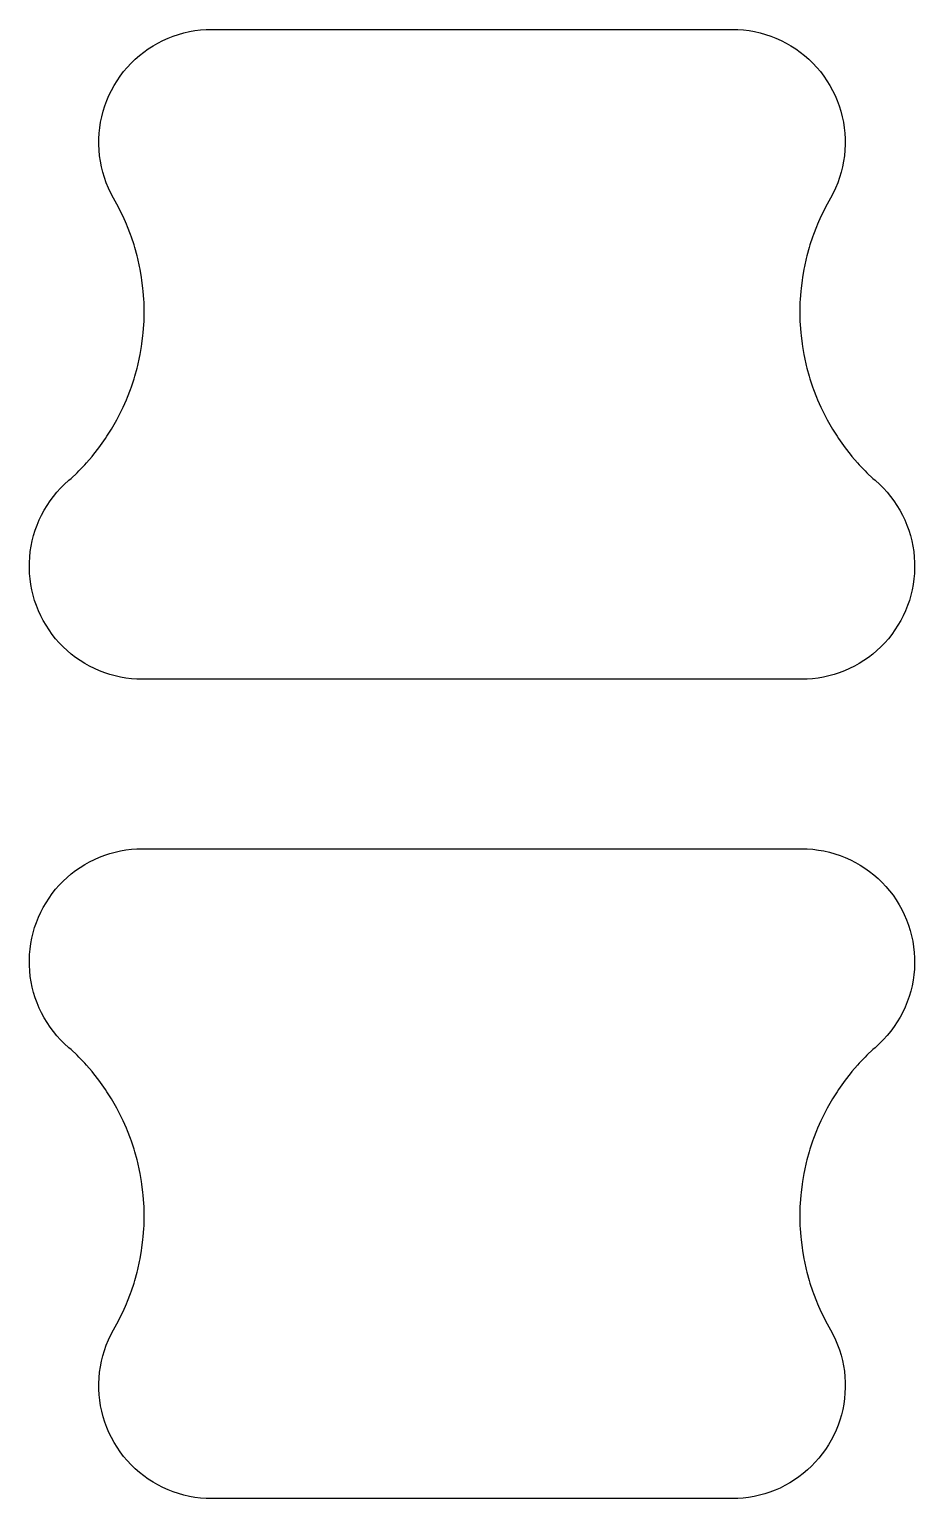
# Model space of a CAD drawing. Header units: millimetres. Extents: x -0.3 to 15.3, y -13 to 13.
import ezdxf

# ---------------------------------------------------------------- set-up
doc = ezdxf.new("R2010")
doc.units = ezdxf.units.MM

msp = doc.modelspace()

# ---------------------------------------------------------------- linework, layer by layer
for points in [[(1.6673, 1.5), (1.5702, 1.5024), (1.4733, 1.5094), (1.3768, 1.5212), (1.281, 1.5377), (1.1861, 1.5588), (1.0924, 1.5844), (1, 1.6146), (0.9092, 1.6492), (0.8202, 1.6883), (0.7332, 1.7316), (0.6484, 1.779), (0.566, 1.8305), (0.4862, 1.886), (0.4092, 1.9453), (0.3352, 2.0082), (0.2643, 2.0747), (0.1967, 2.1446), (0.1326, 2.2176), (0.0721, 2.2937), (0.0154, 2.3726), (-0.0374, 2.4542), (-0.0862, 2.5382), (-0.1309, 2.6245), (-0.1713, 2.7129), (-0.2073, 2.8032), (-0.239, 2.8951), (-0.2661, 2.9884), (-0.2887, 3.0829), (-0.3066, 3.1784), (-0.3199, 3.2747), (-0.3285, 3.3715), (-0.3324, 3.4686), (-0.3316, 3.5658), (-0.326, 3.6628), (-0.3158, 3.7594), (-0.3008, 3.8555), (-0.2812, 3.9506), (-0.257, 4.0448), (-0.2283, 4.1376), (-0.1951, 4.2289), (-0.1575, 4.3186), (-0.1156, 4.4062), (-0.0694, 4.4918), (-0.0192, 4.575), (0.035, 4.6556), (0.0931, 4.7336), (0.1548, 4.8086), (0.2202, 4.8805), (0.289, 4.9492), (0.361, 5.0144), (0.3677, 5.0202), (0.404, 5.0531), (0.5107, 5.1546), (0.5454, 5.1893), (0.6469, 5.296), (0.6798, 5.3323), (0.776, 5.4438), (0.8071, 5.4818), (0.8977, 5.5979), (0.927, 5.6373), (1.0117, 5.7577), (1.039, 5.7985), (1.1178, 5.9229), (1.143, 5.9649), (1.2156, 6.0931), (1.2387, 6.1363), (1.3049, 6.2679), (1.3259, 6.3122), (1.3856, 6.4468), (1.4044, 6.4922), (1.4573, 6.6295), (1.4739, 6.6757), (1.5201, 6.8156), (1.5343, 6.8625), (1.5736, 7.0044), (1.5855, 7.052), (1.6178, 7.1957), (1.6273, 7.2438), (1.6525, 7.3889), (1.6597, 7.4374), (1.6777, 7.5836), (1.6825, 7.6324), (1.6934, 7.7793), (1.6958, 7.8283), (1.6994, 7.9755), (1.6994, 8.0245), (1.6958, 8.1717), (1.6934, 8.2207), (1.6825, 8.3676), (1.6777, 8.4164), (1.6597, 8.5626), (1.6525, 8.6111), (1.6273, 8.7562), (1.6178, 8.8043), (1.5855, 8.948), (1.5736, 8.9956), (1.5343, 9.1375), (1.5201, 9.1844), (1.4739, 9.3243), (1.4573, 9.3705), (1.4044, 9.5078), (1.3856, 9.5532), (1.3259, 9.6878), (1.3049, 9.7321), (1.2387, 9.8637), (1.2156, 9.9069), (1.1548, 10.0142), (1.108, 10.1018), (1.0656, 10.1917), (1.0278, 10.2835), (0.9945, 10.3771), (0.9659, 10.4722), (0.9421, 10.5686), (0.9231, 10.6661), (0.9089, 10.7645), (0.8997, 10.8634), (0.8953, 10.9626), (0.896, 11.0619), (0.9015, 11.1611), (0.912, 11.2599), (0.9273, 11.358), (0.9475, 11.4553), (0.9725, 11.5514), (1.0023, 11.6462), (1.0367, 11.7394), (1.0757, 11.8307), (1.1192, 11.92), (1.1671, 12.0071), (1.2192, 12.0916), (1.2755, 12.1735), (1.3357, 12.2525), (1.3998, 12.3283), (1.4676, 12.4009), (1.5389, 12.4701), (1.6136, 12.5356), (1.6914, 12.5973), (1.7722, 12.6551), (1.8558, 12.7088), (1.9419, 12.7583), (2.0304, 12.8035), (2.121, 12.8442), (2.2135, 12.8803), (2.3077, 12.9118), (2.4034, 12.9386), (2.5002, 12.9607), (2.5981, 12.9778), (2.6966, 12.9901), (2.7957, 12.9975), (2.895, 13), (12.105, 13), (12.2043, 12.9975), (12.3034, 12.9901), (12.4019, 12.9778), (12.4998, 12.9607), (12.5966, 12.9386), (12.6923, 12.9118), (12.7865, 12.8803), (12.879, 12.8442), (12.9696, 12.8035), (13.0581, 12.7583), (13.1442, 12.7088), (13.2278, 12.6551), (13.3086, 12.5973), (13.3864, 12.5356), (13.4611, 12.4701), (13.5324, 12.4009), (13.6002, 12.3283), (13.6643, 12.2525), (13.7245, 12.1735), (13.7808, 12.0916), (13.8329, 12.0071), (13.8808, 11.92), (13.9243, 11.8307), (13.9633, 11.7394), (13.9977, 11.6462), (14.0275, 11.5514), (14.0525, 11.4553), (14.0727, 11.358), (14.088, 11.2599), (14.0985, 11.1611), (14.104, 11.0619), (14.1047, 10.9626), (14.1003, 10.8634), (14.0911, 10.7645), (14.0769, 10.6661), (14.0579, 10.5686), (14.0341, 10.4722), (14.0055, 10.3771), (13.9722, 10.2835), (13.9344, 10.1917), (13.892, 10.1018), (13.8452, 10.0142), (13.7844, 9.9069), (13.7613, 9.8637), (13.6951, 9.7321), (13.6741, 9.6878), (13.6144, 9.5532), (13.5956, 9.5078), (13.5427, 9.3705), (13.5261, 9.3243), (13.4799, 9.1844), (13.4657, 9.1375), (13.4264, 8.9956), (13.4145, 8.948), (13.3822, 8.8043), (13.3727, 8.7562), (13.3475, 8.6111), (13.3403, 8.5626), (13.3223, 8.4164), (13.3175, 8.3676), (13.3066, 8.2207), (13.3042, 8.1717), (13.3006, 8.0245), (13.3006, 7.9755), (13.3042, 7.8283), (13.3066, 7.7793), (13.3175, 7.6324), (13.3223, 7.5836), (13.3403, 7.4374), (13.3475, 7.3889), (13.3727, 7.2438), (13.3822, 7.1957), (13.4145, 7.052), (13.4264, 7.0044), (13.4657, 6.8625), (13.4799, 6.8156), (13.5261, 6.6757), (13.5427, 6.6295), (13.5956, 6.4922), (13.6144, 6.4468), (13.6741, 6.3122), (13.6951, 6.2679), (13.7613, 6.1363), (13.7844, 6.0931), (13.857, 5.9649), (13.8822, 5.9229), (13.961, 5.7985), (13.9883, 5.7577), (14.073, 5.6373), (14.1023, 5.5979), (14.1929, 5.4818), (14.224, 5.4438), (14.3202, 5.3323), (14.3531, 5.296), (14.4546, 5.1893), (14.4893, 5.1546), (14.596, 5.0531), (14.6323, 5.0202), (14.639, 5.0144), (14.711, 4.9492), (14.7798, 4.8805), (14.8452, 4.8086), (14.9069, 4.7336), (14.965, 4.6556), (15.0192, 4.575), (15.0694, 4.4918), (15.1156, 4.4062), (15.1575, 4.3186), (15.1951, 4.2289), (15.2283, 4.1376), (15.257, 4.0448), (15.2812, 3.9506), (15.3008, 3.8555), (15.3158, 3.7594), (15.326, 3.6628), (15.3316, 3.5658), (15.3324, 3.4686), (15.3285, 3.3715), (15.3199, 3.2747), (15.3066, 3.1784), (15.2887, 3.0829), (15.2661, 2.9884), (15.239, 2.8951), (15.2073, 2.8032), (15.1713, 2.7129), (15.1309, 2.6245), (15.0862, 2.5382), (15.0374, 2.4542), (14.9846, 2.3726), (14.9279, 2.2937), (14.8674, 2.2176), (14.8033, 2.1446), (14.7357, 2.0747), (14.6648, 2.0082), (14.5908, 1.9453), (14.5138, 1.886), (14.434, 1.8305), (14.3516, 1.779), (14.2668, 1.7316), (14.1798, 1.6883), (14.0908, 1.6492), (14, 1.6146), (13.9076, 1.5844), (13.8139, 1.5588), (13.719, 1.5377), (13.6232, 1.5212), (13.5267, 1.5094), (13.4298, 1.5024), (13.3327, 1.5)], [(0.361, -5.0144), (0.289, -4.9492), (0.2202, -4.8805), (0.1548, -4.8086), (0.0931, -4.7336), (0.035, -4.6556), (-0.0192, -4.575), (-0.0694, -4.4918), (-0.1156, -4.4062), (-0.1575, -4.3186), (-0.1951, -4.2289), (-0.2283, -4.1376), (-0.257, -4.0448), (-0.2812, -3.9506), (-0.3008, -3.8555), (-0.3158, -3.7594), (-0.326, -3.6628), (-0.3316, -3.5658), (-0.3324, -3.4686), (-0.3285, -3.3715), (-0.3199, -3.2747), (-0.3066, -3.1784), (-0.2887, -3.0829), (-0.2661, -2.9884), (-0.239, -2.8951), (-0.2073, -2.8032), (-0.1713, -2.7129), (-0.1309, -2.6245), (-0.0862, -2.5382), (-0.0374, -2.4542), (0.0154, -2.3726), (0.0721, -2.2937), (0.1326, -2.2176), (0.1967, -2.1446), (0.2643, -2.0747), (0.3352, -2.0082), (0.4092, -1.9453), (0.4862, -1.886), (0.566, -1.8305), (0.6484, -1.779), (0.7332, -1.7316), (0.8202, -1.6883), (0.9092, -1.6492), (1, -1.6146), (1.0924, -1.5844), (1.1861, -1.5588), (1.281, -1.5377), (1.3768, -1.5212), (1.4733, -1.5094), (1.5702, -1.5024), (1.6673, -1.5), (13.3327, -1.5), (13.4318, -1.5025), (13.5307, -1.5098), (13.6291, -1.5221), (13.7268, -1.5392), (13.8235, -1.5612), (13.919, -1.5879), (14.013, -1.6193), (14.1054, -1.6553), (14.1959, -1.6959), (14.2843, -1.7409), (14.3703, -1.7902), (14.4538, -1.8438), (14.5345, -1.9014), (14.6123, -1.9629), (14.6869, -2.0282), (14.7582, -2.0972), (14.826, -2.1695), (14.8901, -2.2452), (14.9503, -2.3239), (15.0067, -2.4056), (15.0588, -2.4899), (15.1068, -2.5767), (15.1504, -2.6658), (15.1895, -2.7569), (15.224, -2.8499), (15.2539, -2.9444), (15.2791, -3.0403), (15.2995, -3.1374), (15.3151, -3.2353), (15.3258, -3.3339), (15.3315, -3.4329), (15.3324, -3.5321), (15.3284, -3.6311), (15.3194, -3.7299), (15.3056, -3.8281), (15.2869, -3.9255), (15.2634, -4.0218), (15.2351, -4.1169), (15.2022, -4.2104), (15.1647, -4.3022), (15.1227, -4.3921), (15.0763, -4.4797), (15.0256, -4.5649), (14.9707, -4.6475), (14.9118, -4.7273), (14.849, -4.8041), (14.7825, -4.8776), (14.7125, -4.9478), (14.639, -5.0144), (14.6323, -5.0202), (14.596, -5.0531), (14.4893, -5.1546), (14.4546, -5.1893), (14.3531, -5.296), (14.3202, -5.3323), (14.224, -5.4438), (14.1929, -5.4818), (14.1023, -5.5979), (14.073, -5.6373), (13.9883, -5.7577), (13.961, -5.7985), (13.8822, -5.9229), (13.857, -5.9649), (13.7844, -6.0931), (13.7613, -6.1363), (13.6951, -6.2679), (13.6741, -6.3122), (13.6144, -6.4468), (13.5956, -6.4922), (13.5427, -6.6295), (13.5261, -6.6757), (13.4799, -6.8156), (13.4657, -6.8625), (13.4264, -7.0044), (13.4145, -7.052), (13.3822, -7.1957), (13.3727, -7.2438), (13.3475, -7.3889), (13.3403, -7.4374), (13.3223, -7.5836), (13.3175, -7.6324), (13.3066, -7.7793), (13.3042, -7.8283), (13.3006, -7.9755), (13.3006, -8.0245), (13.3042, -8.1717), (13.3066, -8.2207), (13.3175, -8.3676), (13.3223, -8.4164), (13.3403, -8.5626), (13.3475, -8.6111), (13.3727, -8.7562), (13.3822, -8.8043), (13.4145, -8.948), (13.4264, -8.9956), (13.4657, -9.1375), (13.4799, -9.1844), (13.5261, -9.3243), (13.5427, -9.3705), (13.5956, -9.5078), (13.6144, -9.5532), (13.6741, -9.6878), (13.6951, -9.7321), (13.7613, -9.8637), (13.7844, -9.9069), (13.8452, -10.0142), (13.8909, -10.0998), (13.9325, -10.1874), (13.9698, -10.277), (14.0026, -10.3683), (14.031, -10.4611), (14.0549, -10.5551), (14.0742, -10.6502), (14.0888, -10.7461), (14.0988, -10.8426), (14.1041, -10.9395), (14.1047, -11.0365), (14.1005, -11.1335), (14.0917, -11.2301), (14.0782, -11.3262), (14.0601, -11.4215), (14.0373, -11.5158), (14.0101, -11.6089), (13.9783, -11.7006), (13.9421, -11.7906), (13.9016, -11.8788), (13.8569, -11.9649), (13.808, -12.0487), (13.7551, -12.1301), (13.6984, -12.2087), (13.6379, -12.2846), (13.5738, -12.3574), (13.5062, -12.4271), (13.4354, -12.4933), (13.3614, -12.5561), (13.2844, -12.6152), (13.2047, -12.6705), (13.1224, -12.7219), (13.0377, -12.7692), (12.9508, -12.8123), (12.8619, -12.8512), (12.7713, -12.8858), (12.679, -12.9159), (12.5854, -12.9414), (12.4907, -12.9625), (12.3951, -12.9789), (12.2988, -12.9906), (12.202, -12.9976), (12.105, -13), (2.895, -13), (2.7957, -12.9975), (2.6966, -12.9901), (2.5981, -12.9778), (2.5002, -12.9607), (2.4034, -12.9386), (2.3077, -12.9118), (2.2135, -12.8803), (2.121, -12.8442), (2.0304, -12.8035), (1.9419, -12.7583), (1.8558, -12.7088), (1.7722, -12.6551), (1.6914, -12.5973), (1.6136, -12.5356), (1.5389, -12.4701), (1.4676, -12.4009), (1.3998, -12.3283), (1.3357, -12.2525), (1.2755, -12.1735), (1.2192, -12.0916), (1.1671, -12.0071), (1.1192, -11.92), (1.0757, -11.8307), (1.0367, -11.7394), (1.0023, -11.6462), (0.9725, -11.5514), (0.9475, -11.4553), (0.9273, -11.358), (0.912, -11.2599), (0.9015, -11.1611), (0.896, -11.0619), (0.8953, -10.9626), (0.8997, -10.8634), (0.9089, -10.7645), (0.9231, -10.6661), (0.9421, -10.5686), (0.9659, -10.4722), (0.9945, -10.3771), (1.0278, -10.2835), (1.0656, -10.1917), (1.108, -10.1018), (1.1548, -10.0142), (1.2156, -9.9069), (1.2387, -9.8637), (1.3049, -9.7321), (1.3259, -9.6878), (1.3856, -9.5532), (1.4044, -9.5078), (1.4573, -9.3705), (1.4739, -9.3243), (1.5201, -9.1844), (1.5343, -9.1375), (1.5736, -8.9956), (1.5855, -8.948), (1.6178, -8.8043), (1.6273, -8.7562), (1.6525, -8.6111), (1.6597, -8.5626), (1.6777, -8.4164), (1.6825, -8.3676), (1.6934, -8.2207), (1.6958, -8.1717), (1.6994, -8.0245), (1.6994, -7.9755), (1.6958, -7.8283), (1.6934, -7.7793), (1.6825, -7.6324), (1.6777, -7.5836), (1.6597, -7.4374), (1.6525, -7.3889), (1.6273, -7.2438), (1.6178, -7.1957), (1.5855, -7.052), (1.5736, -7.0044), (1.5343, -6.8625), (1.5201, -6.8156), (1.4739, -6.6757), (1.4573, -6.6295), (1.4044, -6.4922), (1.3856, -6.4468), (1.3259, -6.3122), (1.3049, -6.2679), (1.2387, -6.1363), (1.2156, -6.0931), (1.143, -5.9649), (1.1178, -5.9229), (1.039, -5.7985), (1.0117, -5.7577), (0.927, -5.6373), (0.8977, -5.5979), (0.8071, -5.4818), (0.776, -5.4438), (0.6798, -5.3323), (0.6469, -5.296), (0.5454, -5.1893), (0.5107, -5.1546), (0.404, -5.0531), (0.3677, -5.0202)]]:
    msp.add_lwpolyline(points, close=True)

doc.saveas('drawing.dxf')
